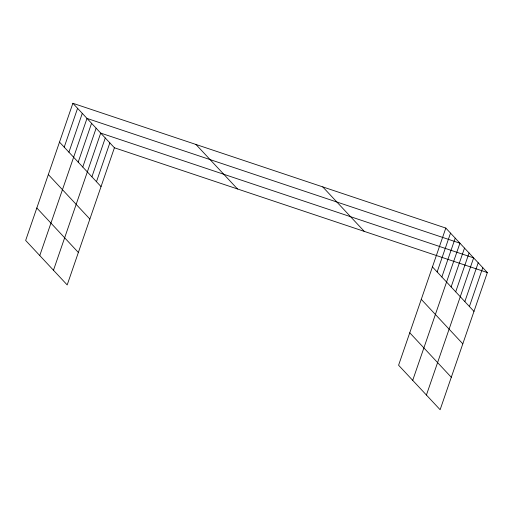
<?xml version="1.0" encoding="UTF-8"?>
<svg xmlns="http://www.w3.org/2000/svg" width="513" height="513" viewBox="0 0 513 513"><rect width="100%" height="100%" fill="white"/><g stroke="black" fill="none" stroke-linecap="round" stroke-linejoin="round"><path stroke-width="0.77" d="M72.878 103.286L25.65 240.437L67.19 284.927L114.412 147.776L72.878 103.286L445.81 228.073L487.35 272.563L440.122 409.714L398.588 365.224L445.81 228.073M64.215 147.16L77.585 108.326M68.922 152.201L82.292 113.367M39.77 255.564L86.998 118.413L459.937 243.2L412.709 380.351M78.2 162.134L91.571 123.306M82.766 167.033L96.136 128.199M53.48 270.248L100.708 133.091L473.64 257.879L426.418 395.036M91.904 176.818L105.274 137.984M96.476 181.711L109.846 142.883M437.147 271.948L450.517 233.114M441.853 276.988L455.23 238.154M451.132 286.927L464.502 248.093M455.704 291.82L469.074 252.986M464.842 301.606L478.212 262.771M469.408 306.498L482.778 267.671M114.412 147.776L487.35 272.563M432.44 266.901L473.98 311.397M322.741 186.892L364.281 231.382M421.269 299.348L462.809 343.838M409.759 332.777L451.299 377.273M195.947 144.461L237.481 188.957M59.508 142.114L101.042 186.604M48.331 174.561L89.871 219.051M36.821 207.989L78.361 252.479"/></g></svg>
